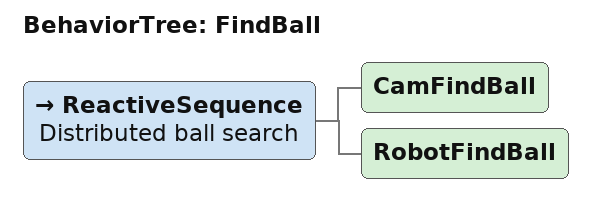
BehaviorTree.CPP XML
<!-- Camera scan and distributed multi-robot ball search. -->
<root BTCPP_format="4">
  <BehaviorTree ID="FindBall">
    <ReactiveSequence name="Distributed ball search">
      <CamFindBall />
      <RobotFindBall />
    </ReactiveSequence>
  </BehaviorTree>
</root>
